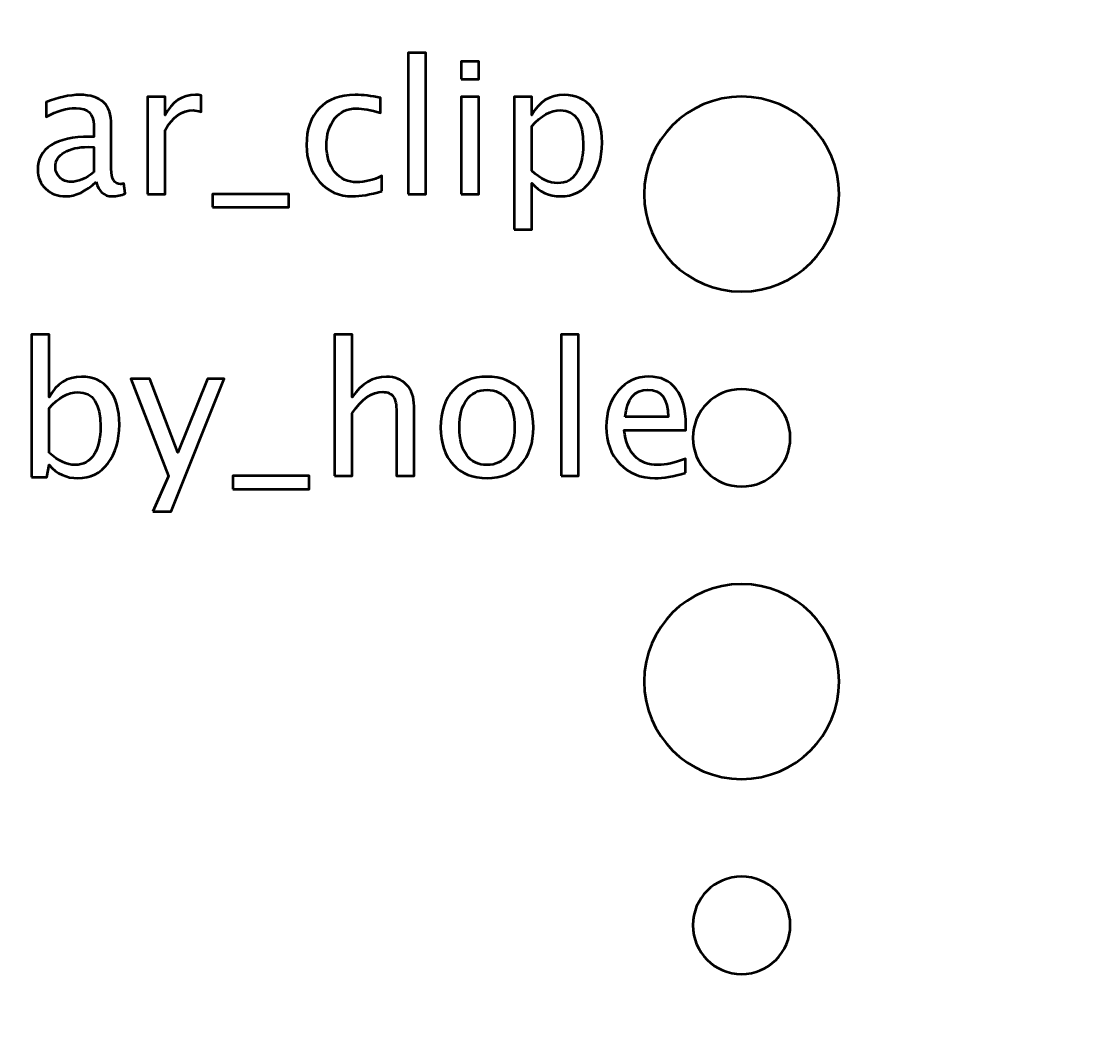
# Model space of a CAD drawing. Header units: centimetres. Extents: x -87 to 69, y -70 to 88.
# Drawn here: x 0.033 to 3.3, y -26.55 to -23.468 of the extents above; entities that cross this region are included whole.
import ezdxf

# ---------------------------------------------------------------- set-up
doc = ezdxf.new("R2010")
doc.units = ezdxf.units.CM
doc.header["$MEASUREMENT"] = 0
doc.layers.add('Layer 1', color=7, linetype='Continuous')

msp = doc.modelspace()

# ---------------------------------------------------------------- linework, layer by layer
at = {"layer": 'Layer 1', "lineweight": 53}
for points, knots in [([(-8, -69.75), (-8, -69.75), (-8, -20.25), (-8, -20.25), (-8, -20.25), (-8, -19.97386), (-7.77614, -19.75), (-7.5, -19.75), (-7.5, -19.75), (-7.5, -19.75), (37.5, -19.75), (37.5, -19.75), (37.5, -19.75), (37.77614, -19.75), (38, -19.97386), (38, -20.25), (38, -20.25), (38, -20.25), (38, -69.75), (38, -69.75), (38, -69.75), (38, -70.02614), (37.77614, -70.25), (37.5, -70.25), (37.5, -70.25), (37.5, -70.25), (-7.5, -70.25), (-7.5, -70.25), (-7.5, -70.25), (-7.77614, -70.25), (-8, -70.02614), (-8, -69.75)], [0, 0, 0, 0, 0.1111111, 0.1111111, 0.1111111, 0.1111111, 0.2222222, 0.2222222, 0.2222222, 0.2222222, 0.3333333, 0.3333333, 0.3333333, 0.3333333, 0.4444444, 0.4444444, 0.4444444, 0.4444444, 0.5555556, 0.5555556, 0.5555556, 0.5555556, 0.6666667, 0.6666667, 0.6666667, 0.6666667, 0.7777778, 0.7777778, 0.7777778, 0.7777778, 1, 1, 1, 1]), ([(1.95, -24), (1.95, -23.83431), (2.08431, -23.7), (2.25, -23.7), (2.25, -23.7), (2.41569, -23.7), (2.55, -23.83431), (2.55, -24), (2.55, -24), (2.55, -24.16569), (2.41569, -24.3), (2.25, -24.3), (2.25, -24.3), (2.08431, -24.3), (1.95, -24.16569), (1.95, -24)], [0, 0, 0, 0, 0.2, 0.2, 0.2, 0.2, 0.4, 0.4, 0.4, 0.4, 0.6, 0.6, 0.6, 0.6, 1, 1, 1, 1]), ([(2.1, -24.75), (2.1, -24.66716), (2.16716, -24.6), (2.25, -24.6), (2.25, -24.6), (2.33284, -24.6), (2.4, -24.66716), (2.4, -24.75), (2.4, -24.75), (2.4, -24.83284), (2.33284, -24.9), (2.25, -24.9), (2.25, -24.9), (2.16716, -24.9), (2.1, -24.83284), (2.1, -24.75)], [0, 0, 0, 0, 0.2, 0.2, 0.2, 0.2, 0.4, 0.4, 0.4, 0.4, 0.6, 0.6, 0.6, 0.6, 1, 1, 1, 1]), ([(1.95, -25.5), (1.95, -25.33431), (2.08431, -25.2), (2.25, -25.2), (2.25, -25.2), (2.41569, -25.2), (2.55, -25.33431), (2.55, -25.5), (2.55, -25.5), (2.55, -25.66569), (2.41569, -25.8), (2.25, -25.8), (2.25, -25.8), (2.08431, -25.8), (1.95, -25.66569), (1.95, -25.5)], [0, 0, 0, 0, 0.2, 0.2, 0.2, 0.2, 0.4, 0.4, 0.4, 0.4, 0.6, 0.6, 0.6, 0.6, 1, 1, 1, 1]), ([(2.1, -26.25), (2.1, -26.16716), (2.16716, -26.1), (2.25, -26.1), (2.25, -26.1), (2.33284, -26.1), (2.4, -26.16716), (2.4, -26.25), (2.4, -26.25), (2.4, -26.33284), (2.33284, -26.4), (2.25, -26.4), (2.25, -26.4), (2.16716, -26.4), (2.1, -26.33284), (2.1, -26.25)], [0, 0, 0, 0, 0.2, 0.2, 0.2, 0.2, 0.4, 0.4, 0.4, 0.4, 0.6, 0.6, 0.6, 0.6, 1, 1, 1, 1])]:
    msp.add_open_spline(points, degree=3, knots=knots, dxfattribs=at)
at = {"layer": 'Layer 1', "color": 5, "lineweight": 53}
for points, knots in [([(1.22396, -24), (1.22396, -24), (1.22396, -23.56482), (1.22396, -23.56482), (1.22396, -23.56482), (1.22396, -23.56482), (1.27814, -23.56482), (1.27814, -23.56482), (1.27814, -23.56482), (1.27814, -23.56482), (1.27814, -24), (1.27814, -24), (1.27814, -24), (1.27814, -24), (1.22396, -24), (1.22396, -24)], [0, 0, 0, 0, 0.2, 0.2, 0.2, 0.2, 0.4, 0.4, 0.4, 0.4, 0.6, 0.6, 0.6, 0.6, 1, 1, 1, 1]), ([(1.38708, -23.6461), (1.38708, -23.6461), (1.38708, -23.59191), (1.38708, -23.59191), (1.38708, -23.59191), (1.38708, -23.59191), (1.44126, -23.59191), (1.44126, -23.59191), (1.44126, -23.59191), (1.44126, -23.59191), (1.44126, -23.6461), (1.44126, -23.6461), (1.44126, -23.6461), (1.44126, -23.6461), (1.38708, -23.6461), (1.38708, -23.6461)], [0, 0, 0, 0, 0.2, 0.2, 0.2, 0.2, 0.4, 0.4, 0.4, 0.4, 0.6, 0.6, 0.6, 0.6, 1, 1, 1, 1]), ([(0.26422, -23.9619), (0.23167, -23.99182), (0.20035, -24.00677), (0.17024, -24.00677), (0.17024, -24.00677), (0.1455, -24.00677), (0.1249, -23.99906), (0.10863, -23.98354), (0.10863, -23.98354), (0.09226, -23.96802), (0.08407, -23.94845), (0.08407, -23.92484), (0.08407, -23.92484), (0.08407, -23.89219), (0.09781, -23.86707), (0.12528, -23.84958), (0.12528, -23.84958), (0.15275, -23.83208), (0.19216, -23.82333), (0.24353, -23.82333), (0.24353, -23.82333), (0.24353, -23.82333), (0.25623, -23.82333), (0.25623, -23.82333), (0.25623, -23.82333), (0.25623, -23.82333), (0.25623, -23.7873), (0.25623, -23.7873), (0.25623, -23.7873), (0.25623, -23.75259), (0.23816, -23.73528), (0.20195, -23.73528), (0.20195, -23.73528), (0.17391, -23.73528), (0.14324, -23.74412), (0.11004, -23.76181), (0.11004, -23.76181), (0.11004, -23.76181), (0.11004, -23.71722), (0.11004, -23.71722), (0.11004, -23.71722), (0.14654, -23.70216), (0.18097, -23.69464), (0.21323, -23.69464), (0.21323, -23.69464), (0.24644, -23.69464), (0.271, -23.70216), (0.28671, -23.71731), (0.28671, -23.71731), (0.30251, -23.73246), (0.31041, -23.75579), (0.31041, -23.7873), (0.31041, -23.7873), (0.31041, -23.7873), (0.31041, -23.92248), (0.31041, -23.92248), (0.31041, -23.92248), (0.31041, -23.95343), (0.31991, -23.96896), (0.33901, -23.96896), (0.33901, -23.96896), (0.34136, -23.96896), (0.34484, -23.96858), (0.34945, -23.96783), (0.34945, -23.96783), (0.34945, -23.96783), (0.35331, -23.99793), (0.35331, -23.99793), (0.35331, -23.99793), (0.34099, -24.00386), (0.32744, -24.00677), (0.31258, -24.00677), (0.31258, -24.00677), (0.28727, -24.00677), (0.27118, -23.99182), (0.26422, -23.9619)], [0, 0, 0, 0, 0.05, 0.05, 0.05, 0.05, 0.1, 0.1, 0.1, 0.1, 0.15, 0.15, 0.15, 0.15, 0.2, 0.2, 0.2, 0.2, 0.25, 0.25, 0.25, 0.25, 0.3, 0.3, 0.3, 0.3, 0.35, 0.35, 0.35, 0.35, 0.4, 0.4, 0.4, 0.4, 0.45, 0.45, 0.45, 0.45, 0.5, 0.5, 0.5, 0.5, 0.55, 0.55, 0.55, 0.55, 0.6, 0.6, 0.6, 0.6, 0.65, 0.65, 0.65, 0.65, 0.7, 0.7, 0.7, 0.7, 0.75, 0.75, 0.75, 0.75, 0.8, 0.8, 0.8, 0.8, 0.85, 0.85, 0.85, 0.85, 0.9, 0.9, 0.9, 0.9, 1, 1, 1, 1]), ([(0.4217, -24), (0.4217, -24), (0.4217, -23.70085), (0.4217, -23.70085), (0.4217, -23.70085), (0.4217, -23.70085), (0.47588, -23.70085), (0.47588, -23.70085), (0.47588, -23.70085), (0.47588, -23.70085), (0.47588, -23.75738), (0.47588, -23.75738), (0.47588, -23.75738), (0.49743, -23.71552), (0.52866, -23.69464), (0.56967, -23.69464), (0.56967, -23.69464), (0.57522, -23.69464), (0.58106, -23.69511), (0.58708, -23.69605), (0.58708, -23.69605), (0.58708, -23.69605), (0.58708, -23.74675), (0.58708, -23.74675), (0.58708, -23.74675), (0.57767, -23.74365), (0.56939, -23.74205), (0.56224, -23.74205), (0.56224, -23.74205), (0.52781, -23.74205), (0.49902, -23.76237), (0.47588, -23.8031), (0.47588, -23.8031), (0.47588, -23.8031), (0.47588, -24), (0.47588, -24), (0.47588, -24), (0.47588, -24), (0.4217, -24), (0.4217, -24)], [0, 0, 0, 0, 0.0909091, 0.0909091, 0.0909091, 0.0909091, 0.1818182, 0.1818182, 0.1818182, 0.1818182, 0.2727273, 0.2727273, 0.2727273, 0.2727273, 0.3636364, 0.3636364, 0.3636364, 0.3636364, 0.4545455, 0.4545455, 0.4545455, 0.4545455, 0.5454545, 0.5454545, 0.5454545, 0.5454545, 0.6363636, 0.6363636, 0.6363636, 0.6363636, 0.7272727, 0.7272727, 0.7272727, 0.7272727, 0.8181818, 0.8181818, 0.8181818, 0.8181818, 1, 1, 1, 1]), ([(1.14258, -23.99097), (1.10749, -24.00151), (1.0772, -24.00677), (1.05171, -24.00677), (1.05171, -24.00677), (1.01125, -24.00677), (0.97776, -23.99182), (0.95114, -23.96199), (0.95114, -23.96199), (0.92452, -23.93208), (0.91116, -23.89436), (0.91116, -23.84892), (0.91116, -23.84892), (0.91116, -23.80038), (0.92433, -23.76246), (0.95067, -23.73537), (0.95067, -23.73537), (0.97701, -23.70818), (1.01379, -23.69464), (1.06102, -23.69464), (1.06102, -23.69464), (1.08425, -23.69464), (1.11041, -23.69784), (1.13919, -23.70423), (1.13919, -23.70423), (1.13919, -23.70423), (1.13919, -23.74995), (1.13919, -23.74995), (1.13919, -23.74995), (1.10862, -23.74092), (1.08369, -23.73641), (1.0645, -23.73641), (1.0645, -23.73641), (1.03665, -23.73641), (1.01436, -23.74685), (0.99771, -23.76764), (0.99771, -23.76764), (0.98106, -23.78843), (0.97268, -23.81618), (0.97268, -23.8508), (0.97268, -23.8508), (0.97268, -23.88438), (0.98134, -23.91148), (0.99855, -23.93227), (0.99855, -23.93227), (1.01577, -23.95296), (1.03825, -23.96331), (1.06619, -23.96331), (1.06619, -23.96331), (1.09093, -23.96331), (1.11633, -23.95691), (1.14258, -23.94412), (1.14258, -23.94412), (1.14258, -23.94412), (1.14258, -23.99097), (1.14258, -23.99097)], [0, 0, 0, 0, 0.0666667, 0.0666667, 0.0666667, 0.0666667, 0.1333333, 0.1333333, 0.1333333, 0.1333333, 0.2, 0.2, 0.2, 0.2, 0.2666667, 0.2666667, 0.2666667, 0.2666667, 0.3333333, 0.3333333, 0.3333333, 0.3333333, 0.4, 0.4, 0.4, 0.4, 0.4666667, 0.4666667, 0.4666667, 0.4666667, 0.5333333, 0.5333333, 0.5333333, 0.5333333, 0.6, 0.6, 0.6, 0.6, 0.6666667, 0.6666667, 0.6666667, 0.6666667, 0.7333333, 0.7333333, 0.7333333, 0.7333333, 0.8, 0.8, 0.8, 0.8, 0.8666667, 0.8666667, 0.8666667, 0.8666667, 1, 1, 1, 1]), ([(1.38708, -24), (1.38708, -24), (1.38708, -23.70085), (1.38708, -23.70085), (1.38708, -23.70085), (1.38708, -23.70085), (1.44126, -23.70085), (1.44126, -23.70085), (1.44126, -23.70085), (1.44126, -23.70085), (1.44126, -24), (1.44126, -24), (1.44126, -24), (1.44126, -24), (1.38708, -24), (1.38708, -24)], [0, 0, 0, 0, 0.2, 0.2, 0.2, 0.2, 0.4, 0.4, 0.4, 0.4, 0.6, 0.6, 0.6, 0.6, 1, 1, 1, 1]), ([(1.5502, -24.10894), (1.5502, -24.10894), (1.5502, -23.70085), (1.5502, -23.70085), (1.5502, -23.70085), (1.5502, -23.70085), (1.60438, -23.70085), (1.60438, -23.70085), (1.60438, -23.70085), (1.60438, -23.70085), (1.60438, -23.75738), (1.60438, -23.75738), (1.60438, -23.75738), (1.62658, -23.71552), (1.65998, -23.69464), (1.70448, -23.69464), (1.70448, -23.69464), (1.74051, -23.69464), (1.76882, -23.70771), (1.78952, -23.73396), (1.78952, -23.73396), (1.81021, -23.76021), (1.82056, -23.79605), (1.82056, -23.84149), (1.82056, -23.84149), (1.82056, -23.89097), (1.8088, -23.93095), (1.78538, -23.96124), (1.78538, -23.96124), (1.76196, -23.99163), (1.7311, -24.00677), (1.69291, -24.00677), (1.69291, -24.00677), (1.65744, -24.00677), (1.6279, -23.99323), (1.60438, -23.96604), (1.60438, -23.96604), (1.60438, -23.96604), (1.60438, -24.10894), (1.60438, -24.10894), (1.60438, -24.10894), (1.60438, -24.10894), (1.5502, -24.10894), (1.5502, -24.10894)], [0, 0, 0, 0, 0.0833333, 0.0833333, 0.0833333, 0.0833333, 0.1666667, 0.1666667, 0.1666667, 0.1666667, 0.25, 0.25, 0.25, 0.25, 0.3333333, 0.3333333, 0.3333333, 0.3333333, 0.4166667, 0.4166667, 0.4166667, 0.4166667, 0.5, 0.5, 0.5, 0.5, 0.5833333, 0.5833333, 0.5833333, 0.5833333, 0.6666667, 0.6666667, 0.6666667, 0.6666667, 0.75, 0.75, 0.75, 0.75, 0.8333333, 0.8333333, 0.8333333, 0.8333333, 1, 1, 1, 1]), ([(1.60438, -23.92869), (1.63232, -23.95362), (1.65895, -23.96613), (1.68425, -23.96613), (1.68425, -23.96613), (1.70918, -23.96613), (1.72847, -23.95569), (1.74201, -23.9349), (1.74201, -23.9349), (1.75565, -23.91411), (1.76243, -23.88485), (1.76243, -23.84704), (1.76243, -23.84704), (1.76243, -23.77705), (1.73928, -23.74205), (1.693, -23.74205), (1.693, -23.74205), (1.66271, -23.74205), (1.63317, -23.75842), (1.60438, -23.79125), (1.60438, -23.79125), (1.60438, -23.79125), (1.60438, -23.92869), (1.60438, -23.92869)], [0, 0, 0, 0, 0.1428571, 0.1428571, 0.1428571, 0.1428571, 0.2857143, 0.2857143, 0.2857143, 0.2857143, 0.4285714, 0.4285714, 0.4285714, 0.4285714, 0.5714286, 0.5714286, 0.5714286, 0.5714286, 0.7142857, 0.7142857, 0.7142857, 0.7142857, 1, 1, 1, 1]), ([(0.25623, -23.93236), (0.25623, -23.93236), (0.25623, -23.8555), (0.25623, -23.8555), (0.25623, -23.8555), (0.25623, -23.8555), (0.23882, -23.85494), (0.23882, -23.85494), (0.23882, -23.85494), (0.20872, -23.85494), (0.18445, -23.86049), (0.16592, -23.87159), (0.16592, -23.87159), (0.14748, -23.88278), (0.13826, -23.89755), (0.13826, -23.91599), (0.13826, -23.91599), (0.13826, -23.92888), (0.14287, -23.93979), (0.15199, -23.94873), (0.15199, -23.94873), (0.16121, -23.95767), (0.17241, -23.96218), (0.18567, -23.96218), (0.18567, -23.96218), (0.20825, -23.96218), (0.23177, -23.95221), (0.25623, -23.93236)], [0, 0, 0, 0, 0.125, 0.125, 0.125, 0.125, 0.25, 0.25, 0.25, 0.25, 0.375, 0.375, 0.375, 0.375, 0.5, 0.5, 0.5, 0.5, 0.625, 0.625, 0.625, 0.625, 0.75, 0.75, 0.75, 0.75, 1, 1, 1, 1]), ([(0.62217, -24.04064), (0.62217, -24.04064), (0.62217, -24), (0.62217, -24), (0.62217, -24), (0.62217, -24), (0.85697, -24), (0.85697, -24), (0.85697, -24), (0.85697, -24), (0.85697, -24.04064), (0.85697, -24.04064), (0.85697, -24.04064), (0.85697, -24.04064), (0.62217, -24.04064), (0.62217, -24.04064)], [0, 0, 0, 0, 0.2, 0.2, 0.2, 0.2, 0.4, 0.4, 0.4, 0.4, 0.6, 0.6, 0.6, 0.6, 1, 1, 1, 1]), ([(0.06493, -24.87074), (0.06493, -24.87074), (0.06493, -24.43217), (0.06493, -24.43217), (0.06493, -24.43217), (0.06493, -24.43217), (0.11911, -24.43217), (0.11911, -24.43217), (0.11911, -24.43217), (0.11911, -24.43217), (0.11911, -24.62473), (0.11911, -24.62473), (0.11911, -24.62473), (0.14131, -24.58287), (0.17471, -24.56199), (0.21921, -24.56199), (0.21921, -24.56199), (0.25524, -24.56199), (0.28355, -24.57506), (0.30425, -24.60131), (0.30425, -24.60131), (0.32494, -24.62756), (0.33529, -24.6634), (0.33529, -24.70884), (0.33529, -24.70884), (0.33529, -24.75832), (0.32353, -24.7983), (0.30011, -24.82859), (0.30011, -24.82859), (0.27669, -24.85898), (0.24583, -24.87412), (0.20764, -24.87412), (0.20764, -24.87412), (0.17217, -24.87412), (0.14263, -24.86058), (0.11911, -24.83339), (0.11911, -24.83339), (0.11911, -24.83339), (0.11253, -24.87074), (0.11253, -24.87074), (0.11253, -24.87074), (0.11253, -24.87074), (0.06493, -24.87074), (0.06493, -24.87074)], [0, 0, 0, 0, 0.0833333, 0.0833333, 0.0833333, 0.0833333, 0.1666667, 0.1666667, 0.1666667, 0.1666667, 0.25, 0.25, 0.25, 0.25, 0.3333333, 0.3333333, 0.3333333, 0.3333333, 0.4166667, 0.4166667, 0.4166667, 0.4166667, 0.5, 0.5, 0.5, 0.5, 0.5833333, 0.5833333, 0.5833333, 0.5833333, 0.6666667, 0.6666667, 0.6666667, 0.6666667, 0.75, 0.75, 0.75, 0.75, 0.8333333, 0.8333333, 0.8333333, 0.8333333, 1, 1, 1, 1]), ([(0.99729, -24.86735), (0.99729, -24.86735), (0.99729, -24.43217), (0.99729, -24.43217), (0.99729, -24.43217), (0.99729, -24.43217), (1.05147, -24.43217), (1.05147, -24.43217), (1.05147, -24.43217), (1.05147, -24.43217), (1.05147, -24.62473), (1.05147, -24.62473), (1.05147, -24.62473), (1.08016, -24.58287), (1.11535, -24.56199), (1.15693, -24.56199), (1.15693, -24.56199), (1.18308, -24.56199), (1.20387, -24.57017), (1.21921, -24.58664), (1.21921, -24.58664), (1.23454, -24.603), (1.24225, -24.62511), (1.24225, -24.65277), (1.24225, -24.65277), (1.24225, -24.65277), (1.24225, -24.86735), (1.24225, -24.86735), (1.24225, -24.86735), (1.24225, -24.86735), (1.18807, -24.86735), (1.18807, -24.86735), (1.18807, -24.86735), (1.18807, -24.86735), (1.18807, -24.67045), (1.18807, -24.67045), (1.18807, -24.67045), (1.18807, -24.64825), (1.18477, -24.63245), (1.17828, -24.62304), (1.17828, -24.62304), (1.1717, -24.61354), (1.16088, -24.60884), (1.14573, -24.60884), (1.14573, -24.60884), (1.11243, -24.60884), (1.08101, -24.63057), (1.05147, -24.67403), (1.05147, -24.67403), (1.05147, -24.67403), (1.05147, -24.86735), (1.05147, -24.86735), (1.05147, -24.86735), (1.05147, -24.86735), (0.99729, -24.86735), (0.99729, -24.86735)], [0, 0, 0, 0, 0.0666667, 0.0666667, 0.0666667, 0.0666667, 0.1333333, 0.1333333, 0.1333333, 0.1333333, 0.2, 0.2, 0.2, 0.2, 0.2666667, 0.2666667, 0.2666667, 0.2666667, 0.3333333, 0.3333333, 0.3333333, 0.3333333, 0.4, 0.4, 0.4, 0.4, 0.4666667, 0.4666667, 0.4666667, 0.4666667, 0.5333333, 0.5333333, 0.5333333, 0.5333333, 0.6, 0.6, 0.6, 0.6, 0.6666667, 0.6666667, 0.6666667, 0.6666667, 0.7333333, 0.7333333, 0.7333333, 0.7333333, 0.8, 0.8, 0.8, 0.8, 0.8666667, 0.8666667, 0.8666667, 0.8666667, 1, 1, 1, 1]), ([(1.69437, -24.86735), (1.69437, -24.86735), (1.69437, -24.43217), (1.69437, -24.43217), (1.69437, -24.43217), (1.69437, -24.43217), (1.74855, -24.43217), (1.74855, -24.43217), (1.74855, -24.43217), (1.74855, -24.43217), (1.74855, -24.86735), (1.74855, -24.86735), (1.74855, -24.86735), (1.74855, -24.86735), (1.69437, -24.86735), (1.69437, -24.86735)], [0, 0, 0, 0, 0.2, 0.2, 0.2, 0.2, 0.4, 0.4, 0.4, 0.4, 0.6, 0.6, 0.6, 0.6, 1, 1, 1, 1]), ([(1.46671, -24.87412), (1.42278, -24.87412), (1.38797, -24.86011), (1.36239, -24.83207), (1.36239, -24.83207), (1.3367, -24.80404), (1.32391, -24.76594), (1.32391, -24.71787), (1.32391, -24.71787), (1.32391, -24.66989), (1.3367, -24.63188), (1.36239, -24.60394), (1.36239, -24.60394), (1.38797, -24.576), (1.42278, -24.56199), (1.46671, -24.56199), (1.46671, -24.56199), (1.51065, -24.56199), (1.54545, -24.576), (1.57104, -24.60394), (1.57104, -24.60394), (1.59672, -24.63188), (1.60952, -24.66989), (1.60952, -24.71787), (1.60952, -24.71787), (1.60952, -24.76594), (1.59672, -24.80404), (1.57104, -24.83207), (1.57104, -24.83207), (1.54545, -24.86011), (1.51065, -24.87412), (1.46671, -24.87412)], [0, 0, 0, 0, 0.1111111, 0.1111111, 0.1111111, 0.1111111, 0.2222222, 0.2222222, 0.2222222, 0.2222222, 0.3333333, 0.3333333, 0.3333333, 0.3333333, 0.4444444, 0.4444444, 0.4444444, 0.4444444, 0.5555556, 0.5555556, 0.5555556, 0.5555556, 0.6666667, 0.6666667, 0.6666667, 0.6666667, 0.7777778, 0.7777778, 0.7777778, 0.7777778, 1, 1, 1, 1]), ([(2.07705, -24.85775), (2.04065, -24.86867), (2.00951, -24.87412), (1.98354, -24.87412), (1.98354, -24.87412), (1.93924, -24.87412), (1.90321, -24.85945), (1.87545, -24.83019), (1.87545, -24.83019), (1.8477, -24.80093), (1.83378, -24.76302), (1.83378, -24.71636), (1.83378, -24.71636), (1.83378, -24.67111), (1.84601, -24.63395), (1.87056, -24.60489), (1.87056, -24.60489), (1.89512, -24.57591), (1.92654, -24.56142), (1.96482, -24.56142), (1.96482, -24.56142), (2.00104, -24.56142), (2.02908, -24.57431), (2.04883, -24.60009), (2.04883, -24.60009), (2.06859, -24.62586), (2.07846, -24.66236), (2.07846, -24.70968), (2.07846, -24.70968), (2.07846, -24.70968), (2.07818, -24.72624), (2.07818, -24.72624), (2.07818, -24.72624), (2.07818, -24.72624), (1.88909, -24.72624), (1.88909, -24.72624), (1.88909, -24.72624), (1.897, -24.79774), (1.9319, -24.83348), (1.9937, -24.83348), (1.9937, -24.83348), (2.01638, -24.83348), (2.04413, -24.82709), (2.07705, -24.81429), (2.07705, -24.81429), (2.07705, -24.81429), (2.07705, -24.85775), (2.07705, -24.85775)], [0, 0, 0, 0, 0.0769231, 0.0769231, 0.0769231, 0.0769231, 0.1538462, 0.1538462, 0.1538462, 0.1538462, 0.2307692, 0.2307692, 0.2307692, 0.2307692, 0.3076923, 0.3076923, 0.3076923, 0.3076923, 0.3846154, 0.3846154, 0.3846154, 0.3846154, 0.4615385, 0.4615385, 0.4615385, 0.4615385, 0.5384615, 0.5384615, 0.5384615, 0.5384615, 0.6153846, 0.6153846, 0.6153846, 0.6153846, 0.6923077, 0.6923077, 0.6923077, 0.6923077, 0.7692308, 0.7692308, 0.7692308, 0.7692308, 0.8461538, 0.8461538, 0.8461538, 0.8461538, 1, 1, 1, 1]), ([(0.43783, -24.97629), (0.43783, -24.97629), (0.48637, -24.86773), (0.48637, -24.86773), (0.48637, -24.86773), (0.48637, -24.86773), (0.37048, -24.5682), (0.37048, -24.5682), (0.37048, -24.5682), (0.37048, -24.5682), (0.42861, -24.5682), (0.42861, -24.5682), (0.42861, -24.5682), (0.42861, -24.5682), (0.51478, -24.79473), (0.51478, -24.79473), (0.51478, -24.79473), (0.51478, -24.79473), (0.60669, -24.5682), (0.60669, -24.5682), (0.60669, -24.5682), (0.60669, -24.5682), (0.65778, -24.5682), (0.65778, -24.5682), (0.65778, -24.5682), (0.65778, -24.5682), (0.49428, -24.97629), (0.49428, -24.97629), (0.49428, -24.97629), (0.49428, -24.97629), (0.43783, -24.97629), (0.43783, -24.97629)], [0, 0, 0, 0, 0.1111111, 0.1111111, 0.1111111, 0.1111111, 0.2222222, 0.2222222, 0.2222222, 0.2222222, 0.3333333, 0.3333333, 0.3333333, 0.3333333, 0.4444444, 0.4444444, 0.4444444, 0.4444444, 0.5555556, 0.5555556, 0.5555556, 0.5555556, 0.6666667, 0.6666667, 0.6666667, 0.6666667, 0.7777778, 0.7777778, 0.7777778, 0.7777778, 1, 1, 1, 1]), ([(0.11911, -24.79604), (0.14705, -24.82097), (0.17368, -24.83348), (0.19898, -24.83348), (0.19898, -24.83348), (0.22391, -24.83348), (0.2432, -24.82304), (0.25674, -24.80225), (0.25674, -24.80225), (0.27038, -24.78146), (0.27716, -24.7522), (0.27716, -24.71439), (0.27716, -24.71439), (0.27716, -24.6444), (0.25401, -24.6094), (0.20773, -24.6094), (0.20773, -24.6094), (0.17744, -24.6094), (0.1479, -24.62577), (0.11911, -24.6586), (0.11911, -24.6586), (0.11911, -24.6586), (0.11911, -24.79604), (0.11911, -24.79604)], [0, 0, 0, 0, 0.1428571, 0.1428571, 0.1428571, 0.1428571, 0.2857143, 0.2857143, 0.2857143, 0.2857143, 0.4285714, 0.4285714, 0.4285714, 0.4285714, 0.5714286, 0.5714286, 0.5714286, 0.5714286, 0.7142857, 0.7142857, 0.7142857, 0.7142857, 1, 1, 1, 1]), ([(1.46662, -24.83348), (1.49343, -24.83348), (1.51431, -24.82342), (1.52918, -24.80319), (1.52918, -24.80319), (1.54395, -24.78306), (1.55138, -24.75456), (1.55138, -24.71787), (1.55138, -24.71787), (1.55138, -24.68127), (1.54395, -24.65286), (1.52918, -24.63273), (1.52918, -24.63273), (1.51431, -24.61269), (1.49343, -24.60263), (1.46662, -24.60263), (1.46662, -24.60263), (1.43971, -24.60263), (1.41883, -24.61269), (1.40415, -24.63273), (1.40415, -24.63273), (1.38938, -24.65286), (1.38205, -24.68127), (1.38205, -24.71787), (1.38205, -24.71787), (1.38205, -24.75456), (1.38938, -24.78306), (1.40415, -24.80319), (1.40415, -24.80319), (1.41883, -24.82342), (1.43971, -24.83348), (1.46662, -24.83348)], [0, 0, 0, 0, 0.1111111, 0.1111111, 0.1111111, 0.1111111, 0.2222222, 0.2222222, 0.2222222, 0.2222222, 0.3333333, 0.3333333, 0.3333333, 0.3333333, 0.4444444, 0.4444444, 0.4444444, 0.4444444, 0.5555556, 0.5555556, 0.5555556, 0.5555556, 0.6666667, 0.6666667, 0.6666667, 0.6666667, 0.7777778, 0.7777778, 0.7777778, 0.7777778, 1, 1, 1, 1]), ([(1.89192, -24.6856), (1.89192, -24.6856), (2.024, -24.6856), (2.024, -24.6856), (2.024, -24.6856), (2.024, -24.62991), (2.00321, -24.60206), (1.96172, -24.60206), (1.96172, -24.60206), (1.91995, -24.60206), (1.89671, -24.62991), (1.89192, -24.6856)], [0, 0, 0, 0, 0.25, 0.25, 0.25, 0.25, 0.5, 0.5, 0.5, 0.5, 1, 1, 1, 1]), ([(0.68459, -24.90799), (0.68459, -24.90799), (0.68459, -24.86735), (0.68459, -24.86735), (0.68459, -24.86735), (0.68459, -24.86735), (0.91939, -24.86735), (0.91939, -24.86735), (0.91939, -24.86735), (0.91939, -24.86735), (0.91939, -24.90799), (0.91939, -24.90799), (0.91939, -24.90799), (0.91939, -24.90799), (0.68459, -24.90799), (0.68459, -24.90799)], [0, 0, 0, 0, 0.2, 0.2, 0.2, 0.2, 0.4, 0.4, 0.4, 0.4, 0.6, 0.6, 0.6, 0.6, 1, 1, 1, 1])]:
    msp.add_open_spline(points, degree=3, knots=knots, dxfattribs=at)

doc.saveas('drawing.dxf')
